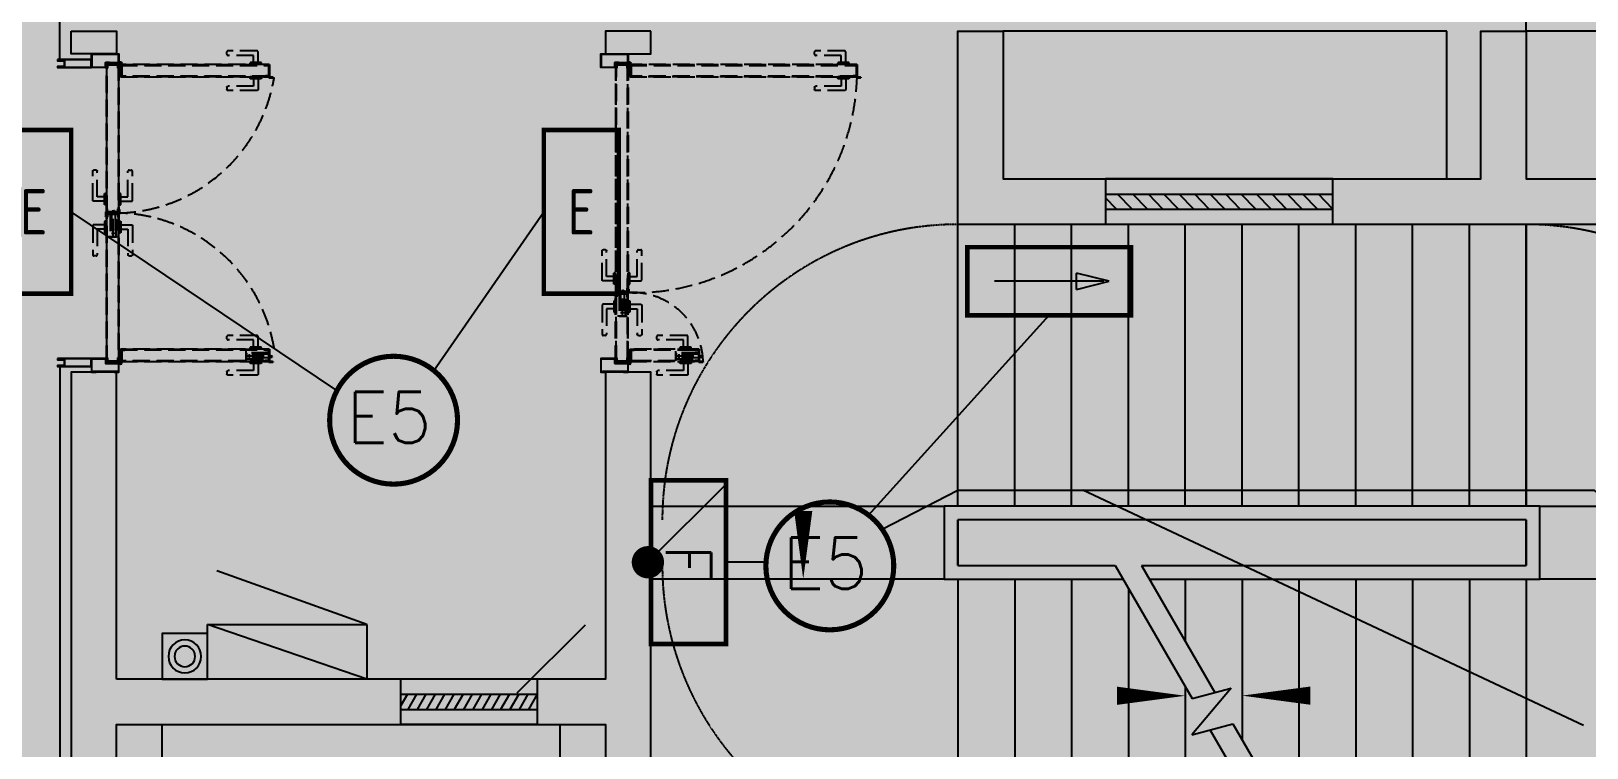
# Model space of a CAD drawing. Extents: x -284868 to 304789, y -137694 to 137894.
# Drawn here: x 134820 to 141663, y -92091 to -88938 of the extents above; entities that cross this region are included whole.
import ezdxf
from ezdxf.enums import TextEntityAlignment as Align

# ---------------------------------------------------------------- set-up
doc = ezdxf.new("R2010")
doc.units = 0
doc.linetypes.add('DASH', pattern=[0.35, 0.25, -0.1])
doc.layers.get('0').update_dxf_attribs({"linetype": 'CONTINUOUS'})
for name, color, linetype in [('0-墙', 4, 'CONTINUOUS'), ('0-消防栓(给排水)', 9, 'CONTINUOUS'), ('0-窗', 11, 'CONTINUOUS'), ('0-非设计区域', 251, 'CONTINUOUS'), ('1P-DOOR-门扇', 2, 'CONTINUOUS'), ('1P-DP-门套', 2, 'CONTINUOUS'), ('DIM-应急', 1, 'CONTINUOUS'), ('EQUIP-照明', 3, 'CONTINUOUS'), ('P-完成面', 42, 'CONTINUOUS'), ('P-平面楼梯', 3, 'CONTINUOUS'), ('P-门扇', 6, 'CONTINUOUS'), ('T-OT01-EQPM', 3, 'CONTINUOUS'), ('电气-标注', 7, 'CONTINUOUS')]:
    doc.layers.add(name, color=color, linetype=linetype)
doc.styles.add('_TEL_ATTDEF', font='GBENOR', dxfattribs={"width": 0.8, "height": 3, "bigfont": 'GBCBIG'})
doc.styles.add('_TEL_DIM', font='SIMPLEX', dxfattribs={"width": 0.8, "height": 3.5, "bigfont": 'HZTXT'})
doc.styles.get("Standard").update_dxf_attribs({"font": 'GBENOR', "bigfont": 'GBCBIG'})
pattern_1 = [(45, (-0.1692, 11.7), (-1.12253, 1.12253), []), (135, (-0.1692, 11.7), (-1.12253, -1.12253), [])]
pattern_2 = [(225, (0.1692, 38.3), (1.12253, -1.12253), []), (315, (0.1692, 38.3), (1.12253, 1.12253), [])]

# ---------------------------------------------------------------- blocks, each defined once
blk = doc.blocks.new('A$C5B4E3DF6')
for p, q in [((0, 240), (-658.7, 476.9)), ((-700, 0), (-700, 240)), ((0, 0), (-700, 240)), ((-700, 240), (0, 240)), ((0, 240), (0, 0)), ((0, 0), (-700, 0))]:
    blk.add_line(p, q)
for points in [[(-700, 240), (-541.4, 498.1), (-398.1, 240)], [(-398.1, 240), (-239.5, 498.1), (-96.1, 240)], [(-700, 0), (-700, 240), (0, 0)]]:
    blk.add_solid(points)
blk = doc.blocks.new('A$C2E9C7AB1')
blk.add_lwpolyline([(-200, 0), (0, 0), (0, -200), (-200, -200)], close=True)
for radius in [72.3, 45.5]:
    blk.add_circle((-100, -100), radius)
blk = doc.blocks.new('A$C3F6147FC')
blk.add_blockref('A$C5B4E3DF6', (1300, 7700))
at = {"xscale": -1, "rotation": 270}
blk.add_blockref('A$C2E9C7AB1', (600, 7900), dxfattribs=at)
blk = doc.blocks.new('$WINLIB2D$00000039')
at = {"color": 0}
for points in [[(-0.5, 0.5), (-0.5, -0.5)], [(0.5, 0.5), (-0.5, 0.5)], [(0.5, -0.5), (0.5, 0.5)], [(-0.5, 0.1667), (0.5, 0.1667)], [(-0.3839, -0.1667), (-0.448, 0.1667)], [(-0.3159, -0.1667), (-0.38, 0.1667)], [(-0.2479, -0.1667), (-0.312, 0.1667)], [(-0.1799, -0.1667), (-0.244, 0.1667)], [(-0.1119, -0.1667), (-0.176, 0.1667)], [(-0.0439, -0.1667), (-0.108, 0.1667)], [(0.0241, -0.1667), (-0.04, 0.1667)], [(0.0921, -0.1667), (0.028, 0.1667)], [(0.16, -0.1667), (0.0959, 0.1667)], [(0.228, -0.1667), (0.1639, 0.1667)], [(0.296, -0.1667), (0.2319, 0.1667)], [(0.364, -0.1667), (0.2999, 0.1667)], [(0.432, -0.1667), (0.3679, 0.1667)], [(0.5, -0.1667), (0.4359, 0.1667)], [(-0.4519, -0.1667), (-0.5, 0.0836)], [(-0.5, -0.1667), (0.5, -0.1667)], [(0.5, -0.5), (-0.5, -0.5)]]:
    blk.add_lwpolyline(points, dxfattribs=at)
blk = doc.blocks.new('A$C00a7c3ed')
for p, q in [((-3800, -1240), (-3800, 0)), ((-3550, -1240), (-3550, 0)), ((-3300, -1240), (-3300, 0)), ((-3050, -1240), (-3050, 0)), ((-2800, -1240), (-2800, 0)), ((-2550, -1240), (-2550, 0)), ((-2300, -1240), (-2300, 0)), ((-2050, -1240), (-2050, 0)), ((-1800, -1240), (-1800, 0)), ((-1550, -1240), (-1550, 0)), ((-1300, -1240), (-1300, 0)), ((-1300, 0), (-1300, -1240)), ((-3860, -1240), (-3860, -1560)), ((-1240, -1240), (-3860, -1240)), ((-1300, -1300), (-3800, -1300)), ((-3800, -1300), (-3800, -1500)), ((-1300, -1300), (-3800, -1300)), ((-3800, -1500), (-3800, -1300)), ((-1300, -1500), (-1300, -1300)), ((-1300, -1300), (-1300, -1500)), ((-1240, -1560), (-1240, -1240)), ((-3800, -1500), (-3108, -1500)), ((-3800, -1500), (-3108, -1500)), ((-3108, -1500), (-2769.9, -2085.6)), ((-2992.5, -1500), (-1300, -1500)), ((-2992.5, -1500), (-2669.9, -2058.8)), ((-2992.5, -1500), (-1300, -1500)), ((-3860, -1560), (-3073.4, -1560)), ((-3800, -1560), (-3800, -2800)), ((-3550, -1560), (-3550, -2800)), ((-3300, -1560), (-3300, -2800)), ((-2957.9, -1560), (-1240, -1560)), ((-2800, -1560), (-2800, -1833.5)), ((-2550, -1560), (-2550, -2266.5)), ((-2300, -1560), (-2300, -2699.5)), ((-2050, -1560), (-2050, -2800)), ((-1800, -1560), (-1800, -2800)), ((-1550, -1560), (-1550, -2800)), ((-1300, -1560), (-1300, -2800)), ((-1300, -1560), (-1300, -2800)), ((-3050, -1600.5), (-3050, -2800)), ((-2800, -2033.5), (-2800, -2800)), ((-2597.6, -2039.4), (-2770.5, -2245.5)), ((-2769.9, -2085.6), (-2597.6, -2039.4)), ((-2770.5, -2245.5), (-2590.1, -2197.1)), ((-2690.1, -2223.9), (-2357.5, -2800)), ((-2590.1, -2197.1), (-2242, -2800)), ((-2550, -2466.5), (-2550, -2800))]:
    blk.add_line(p, q)
at = {"linetype": 'DASH'}
for points in [[(-3800, 0, 0.414206), (-5100, -1300)], [(-1300, 0, -0.414214), (0, -1300)], [(-3800, -2800, -0.41422), (-5100, -1500)], [(-1300, -2800, 0.414214), (0, -1500)]]:
    blk.add_lwpolyline(points, format="xyb", dxfattribs=at)
for points in [[(-3925, -650, 0, 0, 0), (-604.2, -650, 0, 0, 0), (-604.2, -2072.6, 0, 0, 0), (-2550, -2072.6, 0, 80, 0), (-2250, -2072.6, 0, 0, 0)], [(-4480, -1147.5, 0, 0, 0), (-4480, -1560, 0, 80, 0), (-4480, -1260, 0, 0, 0)], [(-3925, -2073.2, 0, 0, 0), (-2800, -2073.2, 0, 80, 0), (-3100, -2073.2, 0, 0, 0)]]:
    blk.add_lwpolyline(points, format="xyseb")
for points in [[(-5150, -1240), (-3860, -1240), (-3860, -1560), (-5150, -1560)], [(-1240, -1240), (0, -1240), (0, -1560), (-1240, -1560)]]:
    blk.add_lwpolyline(points, close=True)
blk = doc.blocks.new('A$C612A7C51')
for p, q in [((0.2, 34.9), (2.5, 34.9)), ((0.2, 34.9), (0.2, -1.2)), ((2.5, 34.9), (2.5, -1.2)), ((0.2, -1.2), (0.6, -3.1))]:
    blk.add_line(p, q)
for centre, radius, start, end in [((1.4, -6.7), 5.62, 101.53696, 78.46304), ((1.4, -6.7), 3.75, 100.86771, 85.47503), ((3.5, -0.1), 3.43, 199.35235, 238.0625)]:
    blk.add_arc(centre, radius, start, end)
blk = doc.blocks.new('A$C46293241')
at = {"layer": '1P-DP-门套'}
h = blk.add_hatch(dxfattribs=at)
h.set_pattern_fill('ANSI37', color=8, scale=0.3, style=0)
h.set_pattern_definition([(45, (-55.7338, 55.9993), (-0.67352, 0.67352), []), (135, (-55.7338, 55.9993), (-0.67352, -0.67352), [])])
h.paths.add_polyline_path([(-44.4, 58), (-44.4, 56), (-55.7, 56), (-55.7, 58)])
h = blk.add_hatch(dxfattribs=at)
h.set_pattern_fill('ANSI37', color=8, scale=0.3, style=0)
h.set_pattern_definition([(45, (-40.75, 41.9725), (-0.67352, 0.67352), []), (135, (-40.75, 41.9725), (-0.67352, -0.67352), [])])
h.paths.add_polyline_path([(-38.7, 42), (-40.7, 42), (-40.7, 56.7), (-38.7, 56.7)])
at = {"layer": '1P-DP-门套', "color": 8}
for points in [[(-44.4, 58), (-44.4, 56), (-55.7, 56), (-55.7, 58)], [(-38.7, 42), (-40.7, 42), (-40.7, 56.7), (-38.7, 56.7)]]:
    blk.add_lwpolyline(points, close=True, dxfattribs=at)
at = {"layer": 'P-完成面'}
blk.add_lwpolyline([(-39.3, 40.1, 0.238815), (-38.7, 41.1), (-38.7, 58), (-60, 58), (-60, 120), (0, 120), (0, 100), (-1.2, 100), (-1.2, 118.8), (-58.8, 118.8), (-58.8, 59.2), (-37.5, 59.2), (-37.5, 40.5, -0.238815), (-38.1, 39.5), (-38.2, 39.4, 0.238815), (-38.7, 38.4), (-38.7, 1.2), (-1.2, 1.2), (-1.2, 20), (0, 20), (0, 0), (-39.9, 0), (-39.9, 39, -0.238815), (-39.4, 40), (-39.3, 40.1)], format="xyb", dxfattribs=at)
blk.add_lwpolyline([(-3.2, 113.6), (-1.2, 113.6), (-1.2, 5.6), (-3.2, 5.6)], close=True, dxfattribs=at)
blk = doc.blocks.new('A$C31043D8C')
at = {"layer": 'P-门扇', "color": 251, "linetype": 'DASH', "ltscale": 300}
for p, q in [((-25, 0), (-25, -6)), ((-25, 0), (25, 0)), ((25, 0), (25, -6)), ((-23, -8), (23, -8)), ((-10, -8), (-10, -55)), ((-5, -60), (122, -60)), ((10, -8), (10, -40)), ((10, -40), (122, -40)), ((127, -45), (127, -55))]:
    blk.add_line(p, q, dxfattribs=at)
for centre, radius, start, end in [((-23, -6), 2, 180, 270), ((-5, -55), 5, 180, 270), ((23, -6), 2, 270, 0), ((122, -45), 5, 0, 90), ((122, -55), 5, 270, 0)]:
    blk.add_arc(centre, radius, start, end, dxfattribs=at)
blk = doc.blocks.new('*U269')
at = {"layer": 'P-门扇', "linetype": 'DASH', "ltscale": 300}
h = blk.add_hatch(dxfattribs=at)
h.set_pattern_fill('ANSI37', color=251, scale=0.5, style=0)
h.set_pattern_definition(pattern_1)
h.paths.add_polyline_path([(2.3, 11.7), (2.3, 41.7), (-0.2, 41.7), (-0.2, 11.7)])
h = blk.add_hatch(dxfattribs=at)
h.set_pattern_fill('ANSI37', color=251, scale=0.2, style=0)
h.set_pattern_definition([(45, (657.35, 55.1438), (-0.449013, 0.449013), []), (135, (657.35, 55.1438), (-0.449013, -0.449013), [])])
h.paths.add_polyline_path([(657.4, 56), (669.3, 56), (669.3, 55.1), (657.4, 55.1)])
at = {"layer": 'P-门扇', "color": 251, "linetype": 'DASH', "ltscale": 300}
for points in [[(2.3, 11.7), (2.3, 41.7), (-0.2, 41.7), (-0.2, 11.7)], [(0.8, 54.2), (654.7, 54.2), (654.7, 51.2), (0.8, 51.2)], [(0.8, 3.8), (654.7, 3.8), (654.7, 0.8), (0.8, 0.8)], [(657.4, 56), (669.3, 56), (669.3, 55.1), (657.4, 55.1)]]:
    blk.add_lwpolyline(points, close=True, dxfattribs=at)
for points in [[(654.7, 57.6), (654.7, 0.8), (0.8, 0.8), (0.8, 10.8), (3.3, 10.8), (3.3, 24.1), (2.4, 24.1), (2.4, 11.6), (0, 11.6), (0, 0), (655.5, 0), (655.5, 56.8), (671.2, 56.8, 0.995191), (671.2, 57.6), (653.4, 57.6, 0.414214), (653.2, 57.4), (653.2, 55.2, -0.414214), (652.2, 54.2), (0.8, 54.2), (0.8, 42.5), (3.3, 42.5), (3.3, 24.2), (2.4, 24.2), (2.4, 41.8), (0, 41.8), (0, 55), (652.2, 55, 0.414214), (652.4, 55.2), (652.4, 57.4, -0.414214), (653.4, 58.4), (671.1, 58.4, -1), (671.2, 56), (657.4, 56), (657.4, 56.8)], [(6.5, 5), (19.8, 5), (19.8, 3.8), (19.8, 5), (6.5, 5, -0.414214), (6, 5.5), (6, 49.5, -0.414214), (6.5, 50), (19.8, 50), (19.8, 51.2), (6.5, 51.2, 0.414214), (4.8, 49.5), (4.8, 5.8, 0.414214), (6.8, 3.8), (19.8, 3.8)], [(651.4, 5), (638.2, 5), (638.2, 3.8), (638.2, 5), (651.4, 5, 0.414214), (652, 5.5), (652, 49.5, 0.414214), (651.4, 50), (638.2, 50), (638.2, 51.2), (651.4, 51.2, -0.414214), (653.2, 49.5), (653.2, 5.8, -0.414214), (651.1, 3.8), (638.2, 3.8)]]:
    blk.add_lwpolyline(points, format="xyb", dxfattribs=at)
at = {"layer": '1P-DOOR-门扇', "color": 8, "linetype": 'ByBlock', "rotation": 180}
blk.add_blockref('A$C31043D8C', (595.4, 55), dxfattribs=at)
at = {"layer": '1P-DOOR-门扇', "color": 8, "linetype": 'ByBlock', "xscale": -1}
blk.add_blockref('A$C31043D8C', (595.4, 0), dxfattribs=at)
blk = doc.blocks.new('*U270')
at = {"layer": 'P-门扇', "linetype": 'DASH', "ltscale": 300}
h = blk.add_hatch(dxfattribs=at)
h.set_pattern_fill('ANSI37', color=251, scale=0.5, style=0)
h.set_pattern_definition(pattern_1)
h.paths.add_polyline_path([(2.3, 11.7), (2.3, 41.7), (-0.2, 41.7), (-0.2, 11.7)])
h = blk.add_hatch(dxfattribs=at)
h.set_pattern_fill('ANSI37', color=251, scale=0.2, style=0)
h.set_pattern_definition([(45, (657.4896, 55.1438), (-0.449013, 0.449013), []), (135, (657.4896, 55.1438), (-0.449013, -0.449013), [])])
h.paths.add_polyline_path([(657.5, 56), (669.5, 56), (669.5, 55.1), (657.5, 55.1)])
at = {"layer": 'P-门扇', "color": 251, "linetype": 'DASH', "ltscale": 300}
for points in [[(2.3, 11.7), (2.3, 41.7), (-0.2, 41.7), (-0.2, 11.7)], [(0.8, 54.2), (654.8, 54.2), (654.8, 51.2), (0.8, 51.2)], [(0.8, 3.8), (654.8, 3.8), (654.8, 0.8), (0.8, 0.8)], [(657.5, 56), (669.5, 56), (669.5, 55.1), (657.5, 55.1)]]:
    blk.add_lwpolyline(points, close=True, dxfattribs=at)
for points in [[(654.8, 57.6), (654.8, 0.8), (0.8, 0.8), (0.8, 10.8), (3.3, 10.8), (3.3, 24.1), (2.4, 24.1), (2.4, 11.6), (0, 11.6), (0, 0), (655.6, 0), (655.6, 56.8), (671.3, 56.8, 0.995191), (671.3, 57.6), (653.5, 57.6, 0.414214), (653.3, 57.4), (653.3, 55.2, -0.414214), (652.3, 54.2), (0.8, 54.2), (0.8, 42.5), (3.3, 42.5), (3.3, 24.2), (2.4, 24.2), (2.4, 41.8), (0, 41.8), (0, 55), (652.3, 55, 0.414214), (652.5, 55.2), (652.5, 57.4, -0.414214), (653.5, 58.4), (671.3, 58.4, -1), (671.3, 56), (657.5, 56), (657.5, 56.8)], [(6.5, 5), (19.8, 5), (19.8, 3.8), (19.8, 5), (6.5, 5, -0.414214), (6, 5.5), (6, 49.5, -0.414214), (6.5, 50), (19.8, 50), (19.8, 51.2), (6.5, 51.2, 0.414214), (4.8, 49.5), (4.8, 5.8, 0.414214), (6.8, 3.8), (19.8, 3.8)], [(651.6, 5), (638.3, 5), (638.3, 3.8), (638.3, 5), (651.6, 5, 0.414214), (652.1, 5.5), (652.1, 49.5, 0.414214), (651.6, 50), (638.3, 50), (638.3, 51.2), (651.6, 51.2, -0.414214), (653.3, 49.5), (653.3, 5.8, -0.414214), (651.3, 3.8), (638.3, 3.8)]]:
    blk.add_lwpolyline(points, format="xyb", dxfattribs=at)
at = {"layer": '1P-DOOR-门扇', "color": 8, "linetype": 'ByBlock', "rotation": 180}
blk.add_blockref('A$C31043D8C', (595.6, 55), dxfattribs=at)
at = {"layer": '1P-DOOR-门扇', "color": 8, "linetype": 'ByBlock', "xscale": -1}
blk.add_blockref('A$C31043D8C', (595.6, 0), dxfattribs=at)
blk = doc.blocks.new('A$C0AC0499D')
at = {"layer": 'P-门扇', "color": 251, "linetype": 'DASH', "ltscale": 300}
for p, q in [((0, 6), (-12, 6)), ((-12, 4), (-12, 6)), ((-12, 4), (0, -6)), ((0, -10), (0, 10)), ((0, 10), (3, 10)), ((3, -10), (3, 10)), ((3, 8), (88, 8)), ((88, 8), (88, -8)), ((98.8, 0), (-13.9, 0)), ((-4, 0), (0, 0)), ((3, -10), (0, -10)), ((2, 0), (1.2, 0)), ((3, -8), (88, -8))]:
    blk.add_line(p, q, dxfattribs=at)
blk = doc.blocks.new('A$C6733057F')
at = {"layer": 'P-门扇', "color": 251, "linetype": 'DASH', "ltscale": 300}
blk.add_line((102.6, -21.2), (102.6, 21.2), dxfattribs=at)
for points in [[(3.5, 13.9), (102.6, 13.9), (102.6, -14.1), (3.5, -14.1)], [(3.5, 12.4), (101.1, 12.4), (101.1, -12.6), (3.5, -12.6)]]:
    blk.add_lwpolyline(points, dxfattribs=at)
at = {"layer": '1P-DOOR-门扇', "color": 8}
blk.add_blockref('A$C31043D8C', (60, -25), dxfattribs=at)
at = {"layer": 'P-门扇', "color": 251, "linetype": 'DASH', "ltscale": 300, "extrusion": (0, 0, -1), "zscale": -1, "rotation": 180}
blk.add_blockref('A$C0AC0499D', (0, 0), dxfattribs=at)
blk = doc.blocks.new('*U267')
at = {"layer": 'P-门扇', "linetype": 'DASH', "ltscale": 300}
h = blk.add_hatch(dxfattribs=at)
h.set_pattern_fill('ANSI37', color=251, scale=0.5, angle=180, style=0)
h.set_pattern_definition(pattern_2)
h.paths.add_polyline_path([(-2.3, 38.3), (-2.3, 8.3), (0.2, 8.3), (0.2, 38.3)])
h = blk.add_hatch(dxfattribs=at)
h.set_pattern_fill('ANSI37', color=251, scale=0.2, angle=180, style=0)
h.set_pattern_definition([(225, (-657.4896, -5.1438), (0.449013, -0.449013), []), (315, (-657.4896, -5.1438), (0.449013, 0.449013), [])])
h.paths.add_polyline_path([(-657.5, -6), (-669.5, -6), (-669.5, -5.1), (-657.5, -5.1)])
at = {"layer": 'P-门扇', "color": 251, "linetype": 'DASH', "ltscale": 300}
for points in [[(-654.8, -7.6), (-654.8, 49.2), (-0.8, 49.2), (-0.8, 39.2), (-3.3, 39.2), (-3.3, 25.9), (-2.4, 25.9), (-2.4, 38.4), (0, 38.4), (0, 50), (-655.6, 50), (-655.6, -6.8), (-671.3, -6.8, 0.995191), (-671.3, -7.6), (-653.5, -7.6, 0.414214), (-653.3, -7.4), (-653.3, -5.2, -0.414214), (-652.3, -4.2), (-0.8, -4.2), (-0.8, 7.5), (-3.3, 7.5), (-3.3, 25.8), (-2.4, 25.8), (-2.4, 8.2), (0, 8.2), (0, -5), (-652.3, -5, 0.414214), (-652.5, -5.2), (-652.5, -7.4, -0.414214), (-653.5, -8.4), (-671.3, -8.4, -1), (-671.3, -6), (-657.5, -6), (-657.5, -6.8)], [(-651.6, 45), (-638.3, 45), (-638.3, 46.2), (-638.3, 45), (-651.6, 45, 0.414214), (-652.1, 44.5), (-652.1, 0.5, 0.414214), (-651.6, 0), (-638.3, 0), (-638.3, -1.2), (-651.6, -1.2, -0.414214), (-653.3, 0.5), (-653.3, 44.2, -0.414214), (-651.3, 46.2), (-638.3, 46.2)], [(-6.5, 45), (-19.8, 45), (-19.8, 46.2), (-19.8, 45), (-6.5, 45, -0.414214), (-6, 44.5), (-6, 0.5, -0.414214), (-6.5, 0), (-19.8, 0), (-19.8, -1.2), (-6.5, -1.2, 0.414214), (-4.8, 0.5), (-4.8, 44.2, 0.414214), (-6.8, 46.2), (-19.8, 46.2)]]:
    blk.add_lwpolyline(points, format="xyb", dxfattribs=at)
for points in [[(-0.8, 46.2), (-654.8, 46.2), (-654.8, 49.2), (-0.8, 49.2)], [(-2.3, 38.3), (-2.3, 8.3), (0.2, 8.3), (0.2, 38.3)], [(-657.5, -6), (-669.5, -6), (-669.5, -5.1), (-657.5, -5.1)], [(-0.8, -4.2), (-654.8, -4.2), (-654.8, -1.2), (-0.8, -1.2)]]:
    blk.add_lwpolyline(points, close=True, dxfattribs=at)
at = {"layer": 'P-门扇', "color": 251, "linetype": 'DASH', "ltscale": 300, "extrusion": (0, 0, -1), "zscale": -1, "rotation": 180}
blk.add_blockref('A$C31043D8C', (595.6, 50), dxfattribs=at)
at = {"layer": 'P-门扇', "color": 251, "linetype": 'DASH', "ltscale": 300}
blk.add_blockref('A$C6733057F', (-655.6, 20), dxfattribs=at)
blk = doc.blocks.new('*U268')
at = {"layer": 'P-门扇', "linetype": 'DASH', "ltscale": 300}
h = blk.add_hatch(dxfattribs=at)
h.set_pattern_fill('ANSI37', color=251, scale=0.5, angle=180, style=0)
h.set_pattern_definition(pattern_2)
h.paths.add_polyline_path([(-2.3, 38.3), (-2.3, 8.3), (0.2, 8.3), (0.2, 38.3)])
h = blk.add_hatch(dxfattribs=at)
h.set_pattern_fill('ANSI37', color=251, scale=0.2, angle=180, style=0)
h.set_pattern_definition([(225, (-657.35, -5.1438), (0.449013, -0.449013), []), (315, (-657.35, -5.1438), (0.449013, 0.449013), [])])
h.paths.add_polyline_path([(-657.4, -6), (-669.3, -6), (-669.3, -5.1), (-657.4, -5.1)])
at = {"layer": 'P-门扇', "color": 251, "linetype": 'DASH', "ltscale": 300}
for points in [[(-654.7, -7.6), (-654.7, 49.2), (-0.8, 49.2), (-0.8, 39.2), (-3.3, 39.2), (-3.3, 25.9), (-2.4, 25.9), (-2.4, 38.4), (0, 38.4), (0, 50), (-655.5, 50), (-655.5, -6.8), (-671.2, -6.8, 0.995191), (-671.2, -7.6), (-653.4, -7.6, 0.414214), (-653.2, -7.4), (-653.2, -5.2, -0.414214), (-652.2, -4.2), (-0.8, -4.2), (-0.8, 7.5), (-3.3, 7.5), (-3.3, 25.8), (-2.4, 25.8), (-2.4, 8.2), (0, 8.2), (0, -5), (-652.2, -5, 0.414214), (-652.4, -5.2), (-652.4, -7.4, -0.414214), (-653.4, -8.4), (-671.1, -8.4, -1), (-671.2, -6), (-657.4, -6), (-657.4, -6.8)], [(-651.5, 45), (-638.2, 45), (-638.2, 46.2), (-638.2, 45), (-651.5, 45, 0.414214), (-652, 44.5), (-652, 0.5, 0.414214), (-651.5, 0), (-638.2, 0), (-638.2, -1.2), (-651.5, -1.2, -0.414214), (-653.2, 0.5), (-653.2, 44.2, -0.414214), (-651.2, 46.2), (-638.2, 46.2)], [(-6.5, 45), (-19.8, 45), (-19.8, 46.2), (-19.8, 45), (-6.5, 45, -0.414214), (-6, 44.5), (-6, 0.5, -0.414214), (-6.5, 0), (-19.8, 0), (-19.8, -1.2), (-6.5, -1.2, 0.414214), (-4.8, 0.5), (-4.8, 44.2, 0.414214), (-6.8, 46.2), (-19.8, 46.2)]]:
    blk.add_lwpolyline(points, format="xyb", dxfattribs=at)
for points in [[(-0.8, 46.2), (-654.7, 46.2), (-654.7, 49.2), (-0.8, 49.2)], [(-2.3, 38.3), (-2.3, 8.3), (0.2, 8.3), (0.2, 38.3)], [(-657.4, -6), (-669.3, -6), (-669.3, -5.1), (-657.4, -5.1)], [(-0.8, -4.2), (-654.7, -4.2), (-654.7, -1.2), (-0.8, -1.2)]]:
    blk.add_lwpolyline(points, close=True, dxfattribs=at)
at = {"layer": 'P-门扇', "color": 251, "linetype": 'DASH', "ltscale": 300, "extrusion": (0, 0, -1), "zscale": -1, "rotation": 180}
blk.add_blockref('A$C31043D8C', (595.5, 50), dxfattribs=at)
at = {"layer": 'P-门扇', "color": 251, "linetype": 'DASH', "ltscale": 300}
blk.add_blockref('A$C6733057F', (-655.5, 20), dxfattribs=at)
blk = doc.blocks.new('*U277')
at = {"layer": 'P-门扇', "linetype": 'DASH', "ltscale": 300}
h = blk.add_hatch(dxfattribs=at)
h.set_pattern_fill('ANSI37', color=251, scale=0.5, style=0)
h.set_pattern_definition(pattern_1)
h.paths.add_polyline_path([(2.3, 11.7), (2.3, 41.7), (-0.2, 41.7), (-0.2, 11.7)])
h = blk.add_hatch(dxfattribs=at)
h.set_pattern_fill('ANSI37', color=251, scale=0.2, style=0)
h.set_pattern_definition([(45, (1001.9, 55.1438), (-0.449013, 0.449013), []), (135, (1001.9, 55.1438), (-0.449013, -0.449013), [])])
h.paths.add_polyline_path([(1001.9, 56), (1013.9, 56), (1013.9, 55.1), (1001.9, 55.1)])
at = {"layer": 'P-门扇', "color": 251, "linetype": 'DASH', "ltscale": 300}
for points in [[(2.3, 11.7), (2.3, 41.7), (-0.2, 41.7), (-0.2, 11.7)], [(0.8, 54.2), (999.2, 54.2), (999.2, 51.2), (0.8, 51.2)], [(0.8, 3.8), (999.2, 3.8), (999.2, 0.8), (0.8, 0.8)], [(1001.9, 56), (1013.9, 56), (1013.9, 55.1), (1001.9, 55.1)]]:
    blk.add_lwpolyline(points, close=True, dxfattribs=at)
for points in [[(999.2, 57.6), (999.2, 0.8), (0.8, 0.8), (0.8, 10.8), (3.3, 10.8), (3.3, 24.1), (2.4, 24.1), (2.4, 11.6), (0, 11.6), (0, 0), (1000, 0), (1000, 56.8), (1015.7, 56.8, 0.995191), (1015.7, 57.6), (997.9, 57.6, 0.414214), (997.7, 57.4), (997.7, 55.2, -0.414214), (996.7, 54.2), (0.8, 54.2), (0.8, 42.5), (3.3, 42.5), (3.3, 24.2), (2.4, 24.2), (2.4, 41.8), (0, 41.8), (0, 55), (996.7, 55, 0.414214), (996.9, 55.2), (996.9, 57.4, -0.414214), (997.9, 58.4), (1015.7, 58.4, -1), (1015.7, 56), (1001.9, 56), (1001.9, 56.8)], [(6.5, 5), (19.8, 5), (19.8, 3.8), (19.8, 5), (6.5, 5, -0.414214), (6, 5.5), (6, 49.5, -0.414214), (6.5, 50), (19.8, 50), (19.8, 51.2), (6.5, 51.2, 0.414214), (4.8, 49.5), (4.8, 5.8, 0.414214), (6.8, 3.8), (19.8, 3.8)], [(996, 5), (982.7, 5), (982.7, 3.8), (982.7, 5), (996, 5, 0.414214), (996.5, 5.5), (996.5, 49.5, 0.414214), (996, 50), (982.7, 50), (982.7, 51.2), (996, 51.2, -0.414214), (997.7, 49.5), (997.7, 5.8, -0.414214), (995.7, 3.8), (982.7, 3.8)]]:
    blk.add_lwpolyline(points, format="xyb", dxfattribs=at)
at = {"layer": '1P-DOOR-门扇', "color": 8, "linetype": 'ByBlock', "rotation": 180}
blk.add_blockref('A$C31043D8C', (940, 55), dxfattribs=at)
at = {"layer": '1P-DOOR-门扇', "color": 8, "linetype": 'ByBlock', "xscale": -1}
blk.add_blockref('A$C31043D8C', (940, 0), dxfattribs=at)
blk = doc.blocks.new('*U278')
at = {"layer": 'P-门扇', "linetype": 'DASH', "ltscale": 300}
h = blk.add_hatch(dxfattribs=at)
h.set_pattern_fill('ANSI37', color=251, scale=0.5, style=0)
h.set_pattern_definition(pattern_1)
h.paths.add_polyline_path([(2.3, 11.7), (2.3, 41.7), (-0.2, 41.7), (-0.2, 11.7)])
h = blk.add_hatch(dxfattribs=at)
h.set_pattern_fill('ANSI37', color=251, scale=0.2, style=0)
h.set_pattern_definition([(45, (1007.4888, 55.1438), (-0.449013, 0.449013), []), (135, (1007.4888, 55.1438), (-0.449013, -0.449013), [])])
h.paths.add_polyline_path([(1007.5, 56), (1019.5, 56), (1019.5, 55.1), (1007.5, 55.1)])
at = {"layer": 'P-门扇', "color": 251, "linetype": 'DASH', "ltscale": 300}
for points in [[(2.3, 11.7), (2.3, 41.7), (-0.2, 41.7), (-0.2, 11.7)], [(0.8, 54.2), (1004.8, 54.2), (1004.8, 51.2), (0.8, 51.2)], [(0.8, 3.8), (1004.8, 3.8), (1004.8, 0.8), (0.8, 0.8)], [(1007.5, 56), (1019.5, 56), (1019.5, 55.1), (1007.5, 55.1)]]:
    blk.add_lwpolyline(points, close=True, dxfattribs=at)
for points in [[(1004.8, 57.6), (1004.8, 0.8), (0.8, 0.8), (0.8, 10.8), (3.3, 10.8), (3.3, 24.1), (2.4, 24.1), (2.4, 11.6), (0, 11.6), (0, 0), (1005.6, 0), (1005.6, 56.8), (1021.3, 56.8, 0.995191), (1021.3, 57.6), (1003.5, 57.6, 0.414214), (1003.3, 57.4), (1003.3, 55.2, -0.414214), (1002.3, 54.2), (0.8, 54.2), (0.8, 42.5), (3.3, 42.5), (3.3, 24.2), (2.4, 24.2), (2.4, 41.8), (0, 41.8), (0, 55), (1002.3, 55, 0.414214), (1002.5, 55.2), (1002.5, 57.4, -0.414214), (1003.5, 58.4), (1021.3, 58.4, -1), (1021.3, 56), (1007.5, 56), (1007.5, 56.8)], [(6.5, 5), (19.8, 5), (19.8, 3.8), (19.8, 5), (6.5, 5, -0.414214), (6, 5.5), (6, 49.5, -0.414214), (6.5, 50), (19.8, 50), (19.8, 51.2), (6.5, 51.2, 0.414214), (4.8, 49.5), (4.8, 5.8, 0.414214), (6.8, 3.8), (19.8, 3.8)], [(1001.6, 5), (988.3, 5), (988.3, 3.8), (988.3, 5), (1001.6, 5, 0.414214), (1002.1, 5.5), (1002.1, 49.5, 0.414214), (1001.6, 50), (988.3, 50), (988.3, 51.2), (1001.6, 51.2, -0.414214), (1003.3, 49.5), (1003.3, 5.8, -0.414214), (1001.3, 3.8), (988.3, 3.8)]]:
    blk.add_lwpolyline(points, format="xyb", dxfattribs=at)
at = {"layer": '1P-DOOR-门扇', "color": 8, "linetype": 'ByBlock', "rotation": 180}
blk.add_blockref('A$C31043D8C', (945.6, 55), dxfattribs=at)
at = {"layer": '1P-DOOR-门扇', "color": 8, "linetype": 'ByBlock', "xscale": -1}
blk.add_blockref('A$C31043D8C', (945.6, 0), dxfattribs=at)
blk = doc.blocks.new('*U279')
at = {"layer": 'P-门扇', "linetype": 'DASH', "ltscale": 300}
h = blk.add_hatch(dxfattribs=at)
h.set_pattern_fill('ANSI37', color=251, scale=0.5, angle=180, style=0)
h.set_pattern_definition(pattern_2)
h.paths.add_polyline_path([(-2.3, 38.3), (-2.3, 8.3), (0.2, 8.3), (0.2, 38.3)])
h = blk.add_hatch(dxfattribs=at)
h.set_pattern_fill('ANSI37', color=251, scale=0.2, angle=180, style=0)
h.set_pattern_definition([(225, (-307.4904, -5.1438), (0.449013, -0.449013), []), (315, (-307.4904, -5.1438), (0.449013, 0.449013), [])])
h.paths.add_polyline_path([(-307.5, -6), (-319.5, -6), (-319.5, -5.1), (-307.5, -5.1)])
at = {"layer": 'P-门扇', "color": 251, "linetype": 'DASH', "ltscale": 300}
for points in [[(-304.8, -7.6), (-304.8, 49.2), (-0.8, 49.2), (-0.8, 39.2), (-3.3, 39.2), (-3.3, 25.9), (-2.4, 25.9), (-2.4, 38.4), (0, 38.4), (0, 50), (-305.6, 50), (-305.6, -6.8), (-321.3, -6.8, 0.995191), (-321.3, -7.6), (-303.5, -7.6, 0.414214), (-303.3, -7.4), (-303.3, -5.2, -0.414214), (-302.3, -4.2), (-0.8, -4.2), (-0.8, 7.5), (-3.3, 7.5), (-3.3, 25.8), (-2.4, 25.8), (-2.4, 8.2), (0, 8.2), (0, -5), (-302.3, -5, 0.414214), (-302.5, -5.2), (-302.5, -7.4, -0.414214), (-303.5, -8.4), (-321.3, -8.4, -1), (-321.3, -6), (-307.5, -6), (-307.5, -6.8)], [(-301.6, 45), (-288.3, 45), (-288.3, 46.2), (-288.3, 45), (-301.6, 45, 0.414214), (-302.1, 44.5), (-302.1, 0.5, 0.414214), (-301.6, 0), (-288.3, 0), (-288.3, -1.2), (-301.6, -1.2, -0.414214), (-303.3, 0.5), (-303.3, 44.2, -0.414214), (-301.3, 46.2), (-288.3, 46.2)], [(-6.5, 45), (-19.8, 45), (-19.8, 46.2), (-19.8, 45), (-6.5, 45, -0.414214), (-6, 44.5), (-6, 0.5, -0.414214), (-6.5, 0), (-19.8, 0), (-19.8, -1.2), (-6.5, -1.2, 0.414214), (-4.8, 0.5), (-4.8, 44.2, 0.414214), (-6.8, 46.2), (-19.8, 46.2)]]:
    blk.add_lwpolyline(points, format="xyb", dxfattribs=at)
for points in [[(-0.8, 46.2), (-304.8, 46.2), (-304.8, 49.2), (-0.8, 49.2)], [(-2.3, 38.3), (-2.3, 8.3), (0.2, 8.3), (0.2, 38.3)], [(-307.5, -6), (-319.5, -6), (-319.5, -5.1), (-307.5, -5.1)], [(-0.8, -4.2), (-304.8, -4.2), (-304.8, -1.2), (-0.8, -1.2)]]:
    blk.add_lwpolyline(points, close=True, dxfattribs=at)
at = {"layer": 'P-门扇', "color": 251, "linetype": 'DASH', "ltscale": 300, "extrusion": (0, 0, -1), "zscale": -1, "rotation": 180}
blk.add_blockref('A$C31043D8C', (245.6, 50), dxfattribs=at)
at = {"layer": 'P-门扇', "color": 251, "linetype": 'DASH', "ltscale": 300}
blk.add_blockref('A$C6733057F', (-305.6, 20), dxfattribs=at)
blk = doc.blocks.new('*U276')
at = {"layer": 'P-门扇', "linetype": 'DASH', "ltscale": 300}
h = blk.add_hatch(dxfattribs=at)
h.set_pattern_fill('ANSI37', color=251, scale=0.5, angle=180, style=0)
h.set_pattern_definition(pattern_2)
h.paths.add_polyline_path([(-2.3, 38.3), (-2.3, 8.3), (0.2, 8.3), (0.2, 38.3)])
h = blk.add_hatch(dxfattribs=at)
h.set_pattern_fill('ANSI37', color=251, scale=0.2, angle=180, style=0)
h.set_pattern_definition([(225, (-307.9, -5.1438), (0.449013, -0.449013), []), (315, (-307.9, -5.1438), (0.449013, 0.449013), [])])
h.paths.add_polyline_path([(-307.9, -6), (-319.9, -6), (-319.9, -5.1), (-307.9, -5.1)])
at = {"layer": 'P-门扇', "color": 251, "linetype": 'DASH', "ltscale": 300}
for points in [[(-305.2, -7.6), (-305.2, 49.2), (-0.8, 49.2), (-0.8, 39.2), (-3.3, 39.2), (-3.3, 25.9), (-2.4, 25.9), (-2.4, 38.4), (0, 38.4), (0, 50), (-306, 50), (-306, -6.8), (-321.7, -6.8, 0.995191), (-321.7, -7.6), (-303.9, -7.6, 0.414214), (-303.7, -7.4), (-303.7, -5.2, -0.414214), (-302.7, -4.2), (-0.8, -4.2), (-0.8, 7.5), (-3.3, 7.5), (-3.3, 25.8), (-2.4, 25.8), (-2.4, 8.2), (0, 8.2), (0, -5), (-302.7, -5, 0.414214), (-302.9, -5.2), (-302.9, -7.4, -0.414214), (-303.9, -8.4), (-321.7, -8.4, -1), (-321.7, -6), (-307.9, -6), (-307.9, -6.8)], [(-302, 45), (-288.7, 45), (-288.7, 46.2), (-288.7, 45), (-302, 45, 0.414214), (-302.5, 44.5), (-302.5, 0.5, 0.414214), (-302, 0), (-288.7, 0), (-288.7, -1.2), (-302, -1.2, -0.414214), (-303.7, 0.5), (-303.7, 44.2, -0.414214), (-301.7, 46.2), (-288.7, 46.2)], [(-6.5, 45), (-19.8, 45), (-19.8, 46.2), (-19.8, 45), (-6.5, 45, -0.414214), (-6, 44.5), (-6, 0.5, -0.414214), (-6.5, 0), (-19.8, 0), (-19.8, -1.2), (-6.5, -1.2, 0.414214), (-4.8, 0.5), (-4.8, 44.2, 0.414214), (-6.8, 46.2), (-19.8, 46.2)]]:
    blk.add_lwpolyline(points, format="xyb", dxfattribs=at)
for points in [[(-0.8, 46.2), (-305.2, 46.2), (-305.2, 49.2), (-0.8, 49.2)], [(-2.3, 38.3), (-2.3, 8.3), (0.2, 8.3), (0.2, 38.3)], [(-307.9, -6), (-319.9, -6), (-319.9, -5.1), (-307.9, -5.1)], [(-0.8, -4.2), (-305.2, -4.2), (-305.2, -1.2), (-0.8, -1.2)]]:
    blk.add_lwpolyline(points, close=True, dxfattribs=at)
at = {"layer": 'P-门扇', "color": 251, "linetype": 'DASH', "ltscale": 300, "extrusion": (0, 0, -1), "zscale": -1, "rotation": 180}
blk.add_blockref('A$C31043D8C', (246, 50), dxfattribs=at)
at = {"layer": 'P-门扇', "color": 251, "linetype": 'DASH', "ltscale": 300}
blk.add_blockref('A$C6733057F', (-306, 20), dxfattribs=at)
blk = doc.blocks.new('$equip$00002534')
for p, q in [((-0.72, 0.66), (-0.72, 0)), ((0.72, 0.66), (-0.72, 0.66)), ((0.72, 0), (0.72, 0.66)), ((-0.72, 0), (0.72, 0))]:
    blk.add_line(p, q)
at = {"const_width": 0.04}
blk.add_lwpolyline([(-0.72, 0.66), (-0.72, 0), (0.72, 0), (0.72, 0.66), (-0.72, 0.66), (-0.72, 0)], dxfattribs=at)
for p in [(0, 0.66), (-0.72, 0.33), (0.72, 0.33), (0, 0)]:
    blk.add_point(p)
at = {"color": 7, "style": '_TEL_DIM'}
blk.add_attdef('$TEXT$', text='', height=0.4, dxfattribs=at).set_placement((0, 0.33), align=Align.MIDDLE_CENTER)
at = {"color": 7, "style": '_TEL_DIM', "flags": 1}
blk.add_attdef('A', text='', height=0.00002, dxfattribs=at).set_placement((0, 0), align=Align.MIDDLE_CENTER)
blk = doc.blocks.new('$equip_U$00000112(caizejiong)')
at = {"color": 3, "const_width": 0.03}
blk.add_lwpolyline([(0.0063, 0.375, -1), (0.0063, -0.375, -1), (0.0063, 0.375, -0.9514)], format="xyb", dxfattribs=at)
blk.add_circle((0.0063, 0), 0.375)
for p in [(0.0063, 0.375), (-0.3687, 0), (0.3813, 0), (0.0063, -0.375)]:
    blk.add_point(p)
at = {"color": 7, "style": '_TEL_DIM'}
blk.add_attdef('$TEXT$', text='', height=0.3, dxfattribs=at).set_placement((-0.0205, 0.0164), align=Align.MIDDLE_CENTER)
at = {"color": 7, "style": '_TEL_DIM', "flags": 1}
for tag in ['A', 'REMARK']:
    blk.add_attdef(tag, text='', height=0.00002, dxfattribs=at).set_placement((0, 0), align=Align.MIDDLE_CENTER)
blk = doc.blocks.new('$TelecSys$00000079')
for p, q in [((0.7, 0.7), (0, 0)), ((0.104, 0.104), (0.104, 0.104)), ((-0.104, -0.104), (-0.104, -0.104))]:
    blk.add_line(p, q)
at = {"const_width": 0.142}
blk.add_lwpolyline([(-0.071, 0, 1), (0.071, 0, 1)], format="xyb", close=True, dxfattribs=at)
blk.add_solid([(0.63, 0.77), (0.77, 0.63), (1.15, 1.15)])
at = {"width": 0.8, "flags": 9}
blk.add_attdef('A', (0, 0), '', height=0.00002, dxfattribs=at)
blk = doc.blocks.new('$equip_U$00000102(hejunxin)')
blk.add_blockref('$TelecSys$00000079', (0, 0))
at = {"color": 7, "style": '_TEL_DIM', "flags": 1}
for tag in ['A', 'REMARK']:
    blk.add_attdef(tag, text='', height=0.00002, dxfattribs=at).set_placement((0, 0), align=Align.MIDDLE_CENTER)
blk = doc.blocks.new('$TelecSys$00000081')
for p, q in [((0.104, 0.104), (0.104, 0.104)), ((-0.104, -0.104), (-0.104, -0.104)), ((-1.15, -1.15), (-0.55, -0.55))]:
    blk.add_line(p, q)
at = {"const_width": 0.142}
blk.add_lwpolyline([(0.071, 0, 1), (-0.071, 0, 1)], format="xyb", close=True, dxfattribs=at)
blk.add_solid([(-0.62, -0.48), (-0.48, -0.62), (-0.1, -0.1)])
at = {"width": 0.8, "flags": 9}
blk.add_attdef('A', (0, 0), '', height=0.00002, rotation=180, dxfattribs=at)
blk = doc.blocks.new('$equip_U$00000103(hejunxin)')
blk.add_blockref('$TelecSys$00000081', (0, 0))
at = {"color": 7, "style": '_TEL_DIM', "flags": 1}
for tag in ['A', 'REMARK']:
    blk.add_attdef(tag, text='', height=0.00002, dxfattribs=at).set_placement((0, 0), align=Align.MIDDLE_CENTER)
blk = doc.blocks.new('$equip$00002541')
blk.add_hatch(color=256).paths.add_polyline_path([(-0.24, 0.372), (-0.528, 0.3), (-0.24, 0.228)])
for p, q in [((-0.72, 0.6), (-0.72, 0)), ((0.72, 0.6), (-0.72, 0.6)), ((0.72, 0), (0.72, 0.6)), ((-0.24, 0.372), (-0.528, 0.3)), ((-0.528, 0.3), (-0.24, 0.228)), ((-0.24, 0.372), (-0.24, 0.228)), ((-0.72, 0), (0.72, 0))]:
    blk.add_line(p, q)
at = {"color": 7}
blk.add_line((-0.48, 0.3), (0.48, 0.3), dxfattribs=at)
at = {"const_width": 0.04}
blk.add_lwpolyline([(-0.72, 0.6), (-0.72, 0), (0.72, 0), (0.72, 0.6), (-0.72, 0.6), (-0.72, 0)], dxfattribs=at)
for p in [(0, 0.6), (-0.72, 0.3), (0.72, 0.3), (0, 0)]:
    blk.add_point(p)
at = {"color": 7, "style": '_TEL_DIM', "flags": 1}
blk.add_attdef('A', text='', height=0.00002, dxfattribs=at).set_placement((0, 0), align=Align.MIDDLE_CENTER)
blk = doc.blocks.new('楼层标志')
for p, q in [((7012.6, 20968.5), (7012.6, 20638.5)), ((7732.6, 20968.5), (7012.6, 20968.5)), ((7732.6, 20638.5), (7732.6, 20968.5)), ((7012.6, 20638.5), (7732.6, 20638.5))]:
    blk.add_line(p, q)
at = {"const_width": 20}
blk.add_lwpolyline([(7012.6, 20968.5), (7012.6, 20638.5), (7732.6, 20638.5), (7732.6, 20968.5), (7012.6, 20968.5), (7012.6, 20638.5)], dxfattribs=at)
for p in [(7372.6, 20968.5), (7012.6, 20803.5), (7732.6, 20803.5), (7372.6, 20638.5)]:
    blk.add_point(p)
at = {"color": 7, "style": '_TEL_DIM'}
blk.add_attdef('$TEXT$', text='', height=200, dxfattribs=at).set_placement((7372.6, 20803.5), align=Align.MIDDLE_CENTER)
at = {"color": 7, "style": '_TEL_DIM', "flags": 1}
blk.add_attdef('A', text='', height=0.01, dxfattribs=at).set_placement((7372.6, 20638.5), align=Align.MIDDLE_CENTER)
blk = doc.blocks.new('$equip_U$00000086(hejunxin)')
at = {"xscale": 0.002, "yscale": 0.002, "zscale": 0.002}
blk.add_blockref('楼层标志', (-14.745, -41.277), dxfattribs=at).add_auto_attribs({'$TEXT$': 'F'})
at = {"color": 7, "style": '_TEL_DIM', "flags": 1}
for tag in ['A', 'REMARK']:
    blk.add_attdef(tag, text='', height=0.00002, dxfattribs=at).set_placement((0, 0), align=Align.MIDDLE_CENTER)

msp = doc.modelspace()

# ---------------------------------------------------------------- hatches: boundary and pattern name
at = {"layer": '0-非设计区域', "ltscale": 3}
h = msp.add_hatch(dxfattribs=at)
h.set_pattern_fill('ANGLE', color=256, scale=100)
h.set_pattern_definition([(0, (-290154.35, 278012.8), (0, 698.5), [508, -190.5]), (90, (-290154.35, 278012.8), (-698.5, 4e-14), [508, -190.5])])
h.paths.add_polyline_path([(135496.5, -67385.8), (135496.5, -75488.5), (133196.5, -75488.5), (133196.5, -94382), (134996.5, -94382), (134996.5, -95588.5), (144596.5, -95588.5), (144596.5, -99388.5), (141046.5, -99388.5), (141046.5, -99688.5), (134996.5, -99688.5), (134996.5, -103688.5), (143996.5, -103688.5), (143996.5, -106368.5), (149296.5, -106368.5), (149296.5, -117135.8), (150146.5, -117135.8), (150146.5, -118589), (161147, -118589), (161146.9, -65088), (150146.5, -65088), (150146.5, -67385.8), (148646.5, -67385.8), (148646.5, -65088.5), (136146.5, -65088.5), (136146.5, -67385.8)])

# ---------------------------------------------------------------- linework, layer by layer
at = {"layer": '0-墙'}
for points in [[(143496.5, -88938.5), (141396.5, -88938.5), (141396.5, -88738.5), (144096.5, -88738.5)], [(142696.5, -89788.5), (138896.5, -89788.5), (138896.5, -88938.5), (139096.5, -88938.5), (139096.5, -89588.5), (141196.5, -89588.5), (141196.5, -88938.5), (141396.5, -88938.5), (141396.5, -89588.5), (143496.5, -89588.5)], [(135196.5, -91788.5), (135196.5, -90438.5), (134996.5, -90438.5), (134996.5, -92588.5), (135196.5, -92588.5), (135196.5, -91988.5), (137346.5, -91988.5), (137346.5, -92588.5), (137546.5, -92588.5), (137546.5, -90438.5), (137346.5, -90438.5), (137346.5, -91788.5), (135196.5, -91788.5)]]:
    msp.add_lwpolyline(points, dxfattribs=at)
for points in [[(134996.5, -88938.5), (135196.5, -88938.5), (135196.5, -89038.5), (134996.5, -89038.5)], [(137546.5, -88938.5), (137346.5, -88938.5), (137346.5, -89038.5), (137546.5, -89038.5)]]:
    msp.add_lwpolyline(points, close=True, dxfattribs=at)
at = {"layer": '0-墙', "color": 251}
for points in [[(141046.5, -88938.5), (139096.5, -88938.5), (139096.5, -89588.5), (141046.5, -89588.5)], [(135396.5, -91988.5), (137146.5, -91988.5), (137146.5, -92588.5), (135396.5, -92588.5)]]:
    msp.add_lwpolyline(points, close=True, dxfattribs=at)
for points in [[(139096.5, -89588.5), (139096.5, -88938.5), (139289.4, -89087.7), (141046.5, -88938.5)], [(141396.5, -89588.5), (141396.5, -88938.5), (141623.6, -89087.7), (143496.5, -88938.5)], [(135396.5, -92588.5), (135396.5, -91988.5), (135589.4, -92137.7), (137146.5, -91988.5)]]:
    msp.add_solid(points, dxfattribs=at)
at = {"layer": 'DIM-应急'}
for points in [[(136165.5, -90519.4), (134996.5, -89733.6)], [(136591.9, -90431.3), (137075.5, -89733.6)], [(138504.2, -91067.1), (139298.1, -90188.5)], [(138563.2, -91128.5), (138896.5, -90957.4), (141695.4, -90957.4), (141859.3, -91103.4)], [(138052.5, -91273.7), (137876.5, -91273.7)]]:
    msp.add_lwpolyline(points, dxfattribs=at)
at = {"layer": 'P-完成面'}
for points in [[(134946.5, -89063.5), (134946.5, -83838.5)], [(134946.5, -90413.5), (134946.5, -95008.5)]]:
    msp.add_lwpolyline(points, dxfattribs=at)
for points in [[(134936.5, -89063.5), (134936.5, -89068.5), (134966.5, -89068.5), (134966.5, -89093.5), (134936.5, -89093.5), (134936.5, -89098.5), (135086.5, -89098.5), (135086.5, -89063.5)], [(134938, -89065), (134938, -89067), (134968, -89067), (134968, -89095), (134938, -89095), (134938, -89097), (135085, -89097), (135085, -89065)], [(135086.5, -89098.5), (135086.5, -89093.5), (135086.5, -89093.5), (135086.5, -89098.5)], [(134936.5, -90378.5), (134936.5, -90383.5), (134966.5, -90383.5), (134966.5, -90408.5), (134936.5, -90408.5), (134936.5, -90413.5), (135086.5, -90413.5), (135086.5, -90378.5)], [(134938, -90380), (134938, -90382), (134968, -90382), (134968, -90410), (134938, -90410), (134938, -90412), (135085, -90412), (135085, -90380)]]:
    msp.add_lwpolyline(points, close=True, dxfattribs=at)
at = {"layer": 'P-门扇', "color": 251, "linetype": 'DASH', "ltscale": 300}
for centre, radius, start, end in [((135188.5, -89028.4), 710.3, 271.4527, 350.72985), ((137475.2, -89110.4), 978.5, 268.31694, 358.24949), ((135188.5, -90448.5), 710.3, 9.27015, 88.5473), ((137463.7, -90400.5), 312.5, 1.23648, 93.1526)]:
    msp.add_arc(centre, radius, start, end, dxfattribs=at)
at = {"layer": '电气-标注'}
msp.add_line((141648.4, -91992.8), (139446.5, -90957.4), dxfattribs=at)

# ---------------------------------------------------------------- block references
at = {"layer": '0-消防栓(给排水)', "color": 0}
msp.add_blockref('A$C3F6147FC', (134996.5, -99488.5), dxfattribs=at)
at = {"layer": '0-窗', "yscale": -200}
for p, xscale, zscale, rotation in [((140046.5, -89688.5), -1000, -1000, 180.0000000002449), ((136746.5, -91888.5), 600, 600, 2.362228261681249e-05)]:
    msp.add_blockref('$WINLIB2D$00000039', p, dxfattribs=dict(at, xscale=xscale, zscale=zscale, rotation=rotation))
at = {"layer": 'EQUIP-照明'}
ref = msp.add_blockref('$equip$00002534', (134996.5, -89733.6), dxfattribs=dict(at, xscale=500, yscale=500, zscale=500, rotation=90))
ref.add_attrib('$TEXT$', 'E', dxfattribs={"layer": '0', "color": 7, "height": 200, "style": '_TEL_ATTDEF'}).set_placement((134831.5, -89733.6), align=Align.MIDDLE_CENTER)
ref = msp.add_blockref('$equip$00002534', (137405.5, -89733.6), dxfattribs=dict(at, xscale=500, yscale=500, zscale=500, rotation=90))
ref.add_attrib('$TEXT$', 'E', dxfattribs={"layer": '0', "color": 7, "height": 200, "style": '_TEL_ATTDEF'}).set_placement((137240.5, -89733.6), align=Align.MIDDLE_CENTER)
at = {"layer": 'EQUIP-照明', "xscale": 500, "yscale": 500, "zscale": 500}
for name, p, rotation in [('$equip$00002541', (139298.1, -89888.5), 180), ('$equip_U$00000086(hejunxin)', (137546.5, -91273.7), 270)]:
    msp.add_blockref(name, p, dxfattribs=dict(at, rotation=rotation))
at = {"layer": 'EQUIP-照明', "xscale": 750, "yscale": 750, "zscale": 750}
for p in [(136410, -90649.7), (138328.6, -91290.5)]:
    msp.add_blockref('$equip_U$00000112(caizejiong)', p, dxfattribs=at).add_auto_attribs({'$TEXT$': 'E5'})
at = {"layer": 'P-完成面', "rotation": 90}
for p in [(135206.5, -89038.5), (137446.5, -89038.5)]:
    msp.add_blockref('A$C46293241', p, dxfattribs=at)
at = {"layer": 'P-完成面', "extrusion": (0, 0, -1), "zscale": -1, "rotation": 270}
for p in [(-135206.5, -90438.5), (-137446.5, -90438.5)]:
    msp.add_blockref('A$C46293241', p, dxfattribs=at)
at = {"layer": 'P-平面楼梯', "ltscale": 3}
msp.add_blockref('A$C00a7c3ed', (142696.5, -89788.5), dxfattribs=at)
at = {"layer": 'P-门扇', "color": 251, "linetype": 'DASH', "ltscale": 300, "xscale": -1}
for name, p, rotation in [('*U270', (135206.5, -89081.4), 90), ('*U269', (135213.2, -89085.2), 180), ('*U278', (137446.5, -89081.4), 90), ('*U277', (137453.2, -89085.2), 180), ('*U267', (135201.5, -90395.6), 90), ('*U279', (137441.5, -90395.6), 90)]:
    msp.add_blockref(name, p, dxfattribs=dict(at, rotation=rotation))
at = {"layer": 'P-门扇', "xscale": -1, "rotation": 90}
for p in [(135206.5, -89078.2), (137446.5, -89078.2)]:
    msp.add_blockref('A$C612A7C51', p, dxfattribs=at)
at = {"layer": 'P-门扇', "color": 251, "linetype": 'DASH', "ltscale": 300, "xscale": -1}
for name, p in [('*U268', (135213.2, -90386.8)), ('*U276', (137453.2, -90386.8))]:
    msp.add_blockref(name, p, dxfattribs=at)
at = {"layer": 'P-门扇', "rotation": 90}
for p in [(135206.5, -90398.8), (137446.5, -90398.8)]:
    msp.add_blockref('A$C612A7C51', p, dxfattribs=at)
at = {"layer": 'T-OT01-EQPM', "xscale": 500, "yscale": 500, "zscale": 500}
for name in ['$equip_U$00000102(hejunxin)', '$equip_U$00000103(hejunxin)']:
    msp.add_blockref(name, (137533.3, -91274.5), dxfattribs=at)

doc.saveas('drawing.dxf')
